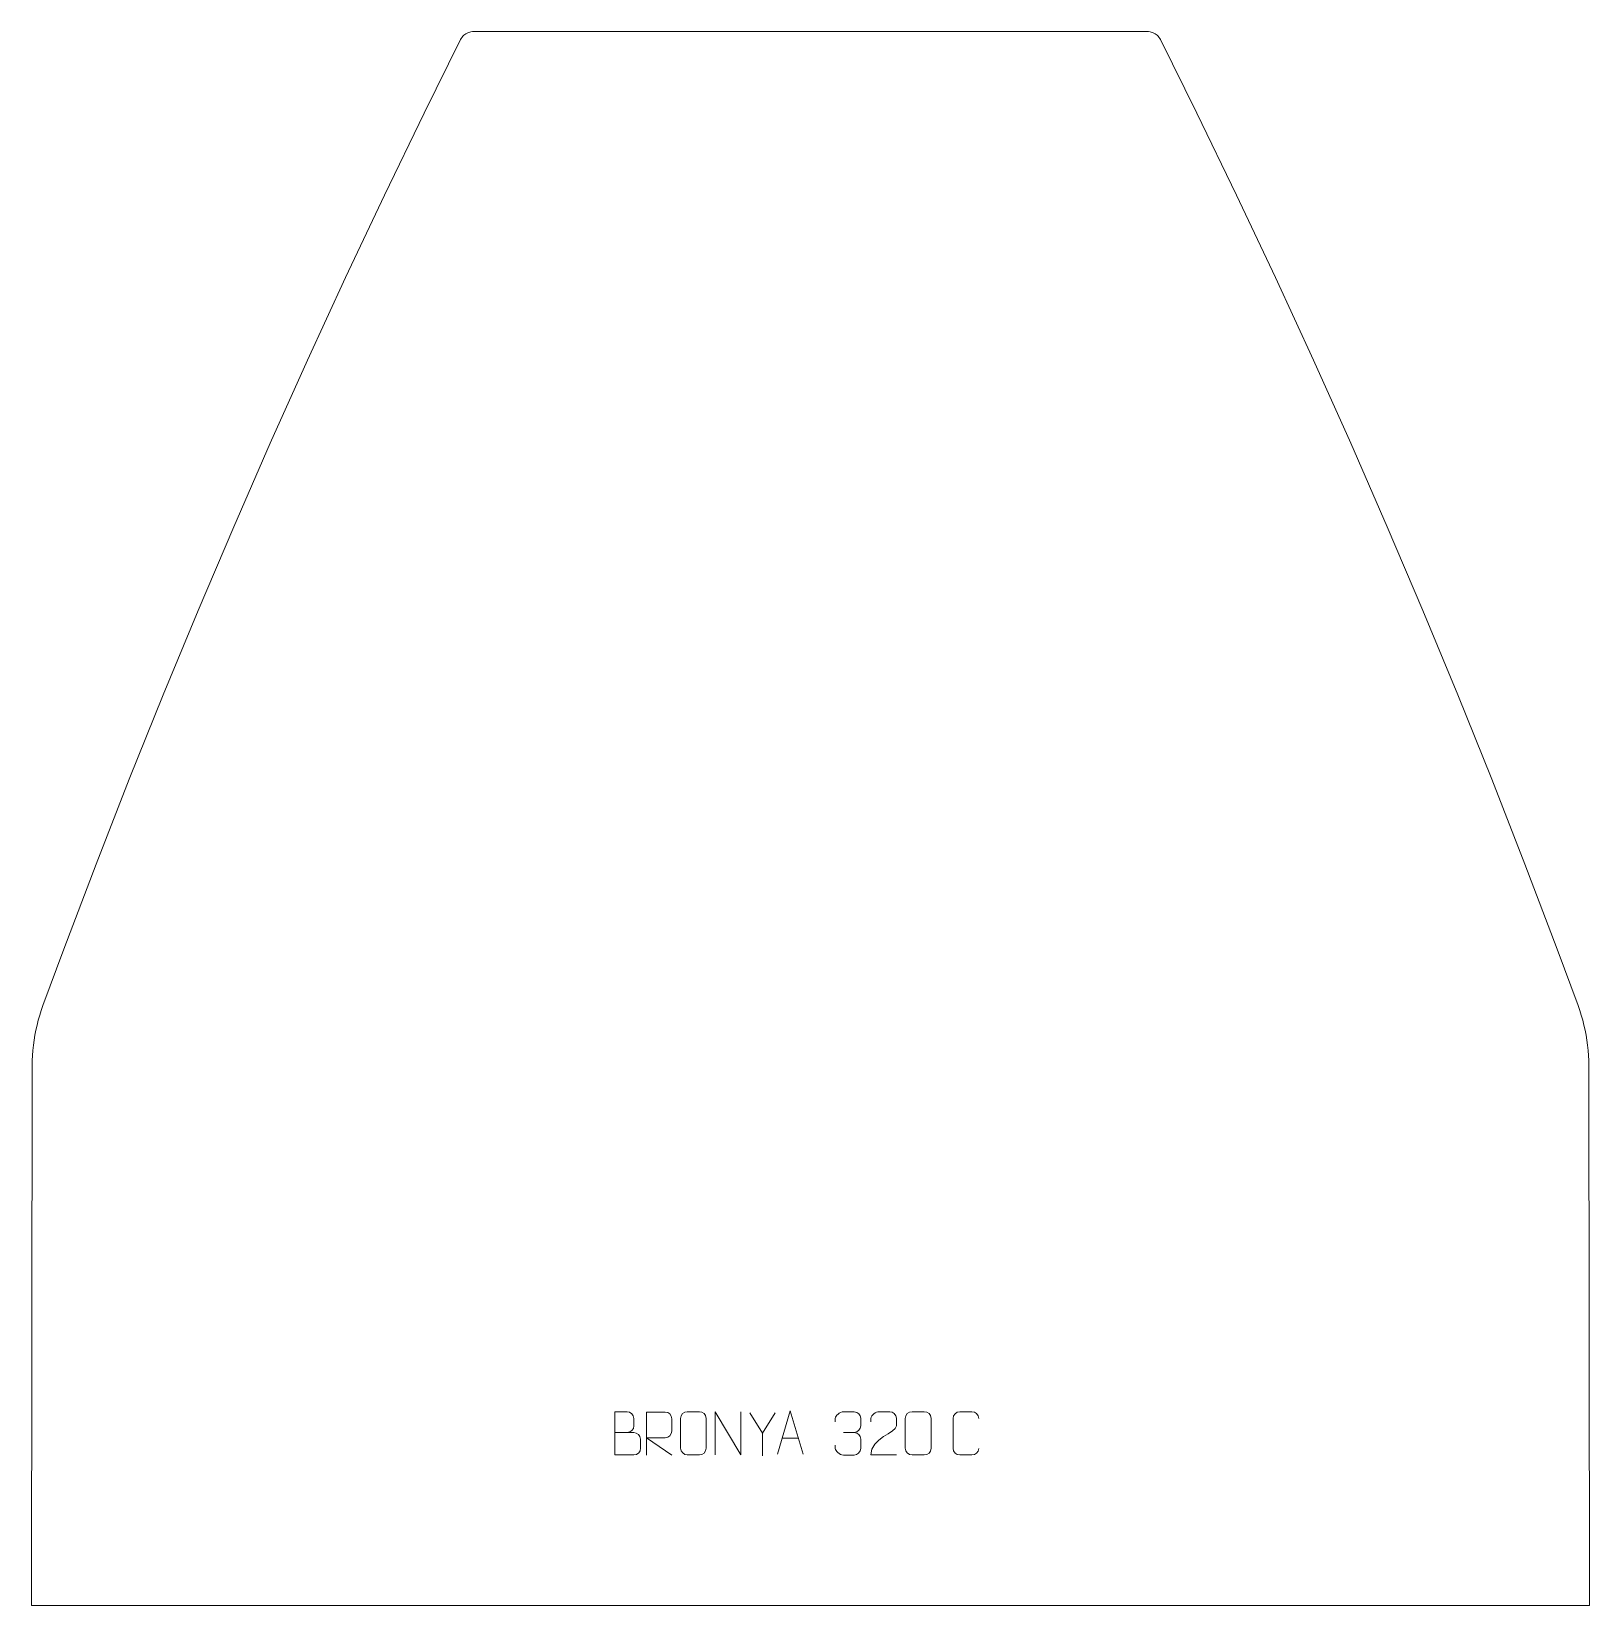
# Model space of a CAD drawing. Header units: millimetres. Extents: x -449 to 452, y 417 to 1327.
import ezdxf

# ---------------------------------------------------------------- set-up
doc = ezdxf.new("R2010")
doc.units = ezdxf.units.MM
doc.header["$MEASUREMENT"] = 0
doc.layers.add('layer 1', color=7, linetype='Continuous')

msp = doc.modelspace()

# ---------------------------------------------------------------- linework, layer by layer
at = {"layer": 'layer 1', "color": 242, "lineweight": 9}
msp.add_open_spline([(-193.5134, 1327.4103), (-193.5134, 1327.4103), (196.0022, 1327.4103), (196.0022, 1327.4103), (196.0022, 1327.4103), (196.0022, 1327.4103), (196.7829, 1327.373), (196.7829, 1327.373), (196.7829, 1327.373), (196.7829, 1327.373), (197.5573, 1327.2668), (197.5573, 1327.2668), (197.5573, 1327.2668), (197.5573, 1327.2668), (198.3189, 1327.0867), (198.3189, 1327.0867), (198.3189, 1327.0867), (198.3189, 1327.0867), (199.0588, 1326.8382), (199.0588, 1326.8382), (199.0588, 1326.8382), (199.0588, 1326.8382), (199.7737, 1326.5217), (199.7737, 1326.5217), (199.7737, 1326.5217), (199.7737, 1326.5217), (200.4571, 1326.1411), (200.4571, 1326.1411), (200.4571, 1326.1411), (200.4571, 1326.1411), (201.1015, 1325.6994), (201.1015, 1325.6994), (201.1015, 1325.6994), (201.1015, 1325.6994), (201.7021, 1325.1986), (201.7021, 1325.1986), (201.7021, 1325.1986), (201.7021, 1325.1986), (202.2552, 1324.646), (202.2552, 1324.646), (202.2552, 1324.646), (202.2552, 1324.646), (202.7543, 1324.0449), (202.7543, 1324.0449), (202.7543, 1324.0449), (202.7543, 1324.0449), (203.196, 1323.3993), (203.196, 1323.3993), (203.196, 1323.3993), (203.196, 1323.3993), (203.5753, 1322.7158), (203.5753, 1322.7158), (203.5753, 1322.7158), (203.5753, 1322.7158), (224.668, 1280.2443), (224.668, 1280.2443), (224.668, 1280.2443), (224.668, 1280.2443), (247.6279, 1232.8505), (247.6279, 1232.8505), (247.6279, 1232.8505), (247.6279, 1232.8505), (270.1214, 1185.2329), (270.1214, 1185.2329), (270.1214, 1185.2329), (270.1214, 1185.2329), (292.1477, 1137.3987), (292.1477, 1137.3987), (292.1477, 1137.3987), (292.1477, 1137.3987), (313.7016, 1089.3495), (313.7016, 1089.3495), (313.7016, 1089.3495), (313.7016, 1089.3495), (334.784, 1041.091), (334.784, 1041.091), (334.784, 1041.091), (334.784, 1041.091), (355.3911, 992.6285), (355.3911, 992.6285), (355.3911, 992.6285), (355.3911, 992.6285), (375.5229, 943.9656), (375.5229, 943.9656), (375.5229, 943.9656), (375.5229, 943.9656), (395.1756, 895.1076), (395.1756, 895.1076), (395.1756, 895.1076), (395.1756, 895.1076), (414.3475, 846.0607), (414.3475, 846.0607), (414.3475, 846.0607), (414.3475, 846.0607), (433.038, 796.8252), (433.038, 796.8252), (433.038, 796.8252), (433.038, 796.8252), (445.0496, 764.2209), (445.0496, 764.2209), (445.0496, 764.2209), (445.0496, 764.2209), (446.0312, 761.4341), (446.0312, 761.4341), (446.0312, 761.4341), (446.0312, 761.4341), (446.9304, 758.6183), (446.9304, 758.6183), (446.9304, 758.6183), (446.9304, 758.6183), (447.7456, 755.7787), (447.7456, 755.7787), (447.7456, 755.7787), (447.7456, 755.7787), (448.4783, 752.9149), (448.4783, 752.9149), (448.4783, 752.9149), (448.4783, 752.9149), (449.1256, 750.0333), (449.1256, 750.0333), (449.1256, 750.0333), (449.1256, 750.0333), (449.6889, 747.1326), (449.6889, 747.1326), (449.6889, 747.1326), (449.6889, 747.1326), (450.1672, 744.2166), (450.1672, 744.2166), (450.1672, 744.2166), (450.1672, 744.2166), (450.5596, 741.287), (450.5596, 741.287), (450.5596, 741.287), (450.5596, 741.287), (450.8668, 738.3484), (450.8668, 738.3484), (450.8668, 738.3484), (450.8668, 738.3484), (451.0872, 735.4022), (451.0872, 735.4022), (451.0872, 735.4022), (451.0872, 735.4022), (451.2219, 732.4501), (451.2219, 732.4501), (451.2219, 732.4501), (451.2219, 732.4501), (451.2686, 729.4954), (451.2686, 729.4954), (451.2686, 729.4954), (451.2686, 729.4954), (451.7061, 417.411), (451.7061, 417.411), (451.7061, 417.411), (451.7061, 417.411), (-449.219, 417.411), (-449.219, 417.411), (-449.219, 417.411), (-449.219, 417.411), (-448.781, 729.4954), (-448.781, 729.4954), (-448.781, 729.4954), (-448.781, 729.4954), (-448.7335, 732.4501), (-448.7335, 732.4501), (-448.7335, 732.4501), (-448.7335, 732.4501), (-448.6001, 735.4022), (-448.6001, 735.4022), (-448.6001, 735.4022), (-448.6001, 735.4022), (-448.3796, 738.3484), (-448.3796, 738.3484), (-448.3796, 738.3484), (-448.3796, 738.3484), (-448.0725, 741.287), (-448.0725, 741.287), (-448.0725, 741.287), (-448.0725, 741.287), (-447.68, 744.2166), (-447.68, 744.2166), (-447.68, 744.2166), (-447.68, 744.2166), (-447.2018, 747.1326), (-447.2018, 747.1326), (-447.2018, 747.1326), (-447.2018, 747.1326), (-446.6385, 750.0333), (-446.6385, 750.0333), (-446.6385, 750.0333), (-446.6385, 750.0333), (-445.9895, 752.9149), (-445.9895, 752.9149), (-445.9895, 752.9149), (-445.9895, 752.9149), (-445.2584, 755.7787), (-445.2584, 755.7787), (-445.2584, 755.7787), (-445.2584, 755.7787), (-444.4416, 758.6183), (-444.4416, 758.6183), (-444.4416, 758.6183), (-444.4416, 758.6183), (-443.5441, 761.4341), (-443.5441, 761.4341), (-443.5441, 761.4341), (-443.5441, 761.4341), (-442.5625, 764.2209), (-442.5625, 764.2209), (-442.5625, 764.2209), (-442.5625, 764.2209), (-430.5492, 796.8252), (-430.5492, 796.8252), (-430.5492, 796.8252), (-430.5492, 796.8252), (-411.8603, 846.0607), (-411.8603, 846.0607), (-411.8603, 846.0607), (-411.8603, 846.0607), (-392.6872, 895.1076), (-392.6872, 895.1076), (-392.6872, 895.1076), (-392.6872, 895.1076), (-373.0358, 943.9656), (-373.0358, 943.9656), (-373.0358, 943.9656), (-373.0358, 943.9656), (-352.904, 992.6285), (-352.904, 992.6285), (-352.904, 992.6285), (-352.904, 992.6285), (-332.2969, 1041.091), (-332.2969, 1041.091), (-332.2969, 1041.091), (-332.2969, 1041.091), (-311.2145, 1089.3495), (-311.2145, 1089.3495), (-311.2145, 1089.3495), (-311.2145, 1089.3495), (-289.6588, 1137.3987), (-289.6588, 1137.3987), (-289.6588, 1137.3987), (-289.6588, 1137.3987), (-267.6343, 1185.2329), (-267.6343, 1185.2329), (-267.6343, 1185.2329), (-267.6343, 1185.2329), (-245.1403, 1232.8505), (-245.1403, 1232.8505), (-245.1403, 1232.8505), (-245.1403, 1232.8505), (-222.1809, 1280.2443), (-222.1809, 1280.2443), (-222.1809, 1280.2443), (-222.1809, 1280.2443), (-201.0882, 1322.7158), (-201.0882, 1322.7158), (-201.0882, 1322.7158), (-201.0882, 1322.7158), (-200.7076, 1323.3993), (-200.7076, 1323.3993), (-200.7076, 1323.3993), (-200.7076, 1323.3993), (-200.2671, 1324.0449), (-200.2671, 1324.0449), (-200.2671, 1324.0449), (-200.2671, 1324.0449), (-199.768, 1324.646), (-199.768, 1324.646), (-199.768, 1324.646), (-199.768, 1324.646), (-199.215, 1325.1986), (-199.215, 1325.1986), (-199.215, 1325.1986), (-199.215, 1325.1986), (-198.6144, 1325.6994), (-198.6144, 1325.6994), (-198.6144, 1325.6994), (-198.6144, 1325.6994), (-197.97, 1326.1411), (-197.97, 1326.1411), (-197.97, 1326.1411), (-197.97, 1326.1411), (-197.2866, 1326.5217), (-197.2866, 1326.5217), (-197.2866, 1326.5217), (-197.2866, 1326.5217), (-196.5717, 1326.8382), (-196.5717, 1326.8382), (-196.5717, 1326.8382), (-196.5717, 1326.8382), (-195.83, 1327.0867), (-195.83, 1327.0867), (-195.83, 1327.0867), (-195.83, 1327.0867), (-195.0689, 1327.2668), (-195.0689, 1327.2668), (-195.0689, 1327.2668), (-195.0689, 1327.2668), (-194.2954, 1327.373), (-194.2954, 1327.373), (-194.2954, 1327.373), (-194.2954, 1327.373), (-193.5134, 1327.4103), (-193.5134, 1327.4103)], degree=3, knots=[0, 0, 0, 0, 0.01298701, 0.01298701, 0.01298701, 0.01298701, 0.02597403, 0.02597403, 0.02597403, 0.02597403, 0.03896104, 0.03896104, 0.03896104, 0.03896104, 0.05194805, 0.05194805, 0.05194805, 0.05194805, 0.06493506, 0.06493506, 0.06493506, 0.06493506, 0.07792208, 0.07792208, 0.07792208, 0.07792208, 0.09090909, 0.09090909, 0.09090909, 0.09090909, 0.1038961, 0.1038961, 0.1038961, 0.1038961, 0.11688312, 0.11688312, 0.11688312, 0.11688312, 0.12987013, 0.12987013, 0.12987013, 0.12987013, 0.14285714, 0.14285714, 0.14285714, 0.14285714, 0.15584416, 0.15584416, 0.15584416, 0.15584416, 0.16883117, 0.16883117, 0.16883117, 0.16883117, 0.18181818, 0.18181818, 0.18181818, 0.18181818, 0.19480519, 0.19480519, 0.19480519, 0.19480519, 0.20779221, 0.20779221, 0.20779221, 0.20779221, 0.22077922, 0.22077922, 0.22077922, 0.22077922, 0.23376623, 0.23376623, 0.23376623, 0.23376623, 0.24675325, 0.24675325, 0.24675325, 0.24675325, 0.25974026, 0.25974026, 0.25974026, 0.25974026, 0.27272727, 0.27272727, 0.27272727, 0.27272727, 0.28571429, 0.28571429, 0.28571429, 0.28571429, 0.2987013, 0.2987013, 0.2987013, 0.2987013, 0.31168831, 0.31168831, 0.31168831, 0.31168831, 0.32467532, 0.32467532, 0.32467532, 0.32467532, 0.33766234, 0.33766234, 0.33766234, 0.33766234, 0.35064935, 0.35064935, 0.35064935, 0.35064935, 0.36363636, 0.36363636, 0.36363636, 0.36363636, 0.37662338, 0.37662338, 0.37662338, 0.37662338, 0.38961039, 0.38961039, 0.38961039, 0.38961039, 0.4025974, 0.4025974, 0.4025974, 0.4025974, 0.41558442, 0.41558442, 0.41558442, 0.41558442, 0.42857143, 0.42857143, 0.42857143, 0.42857143, 0.44155844, 0.44155844, 0.44155844, 0.44155844, 0.45454545, 0.45454545, 0.45454545, 0.45454545, 0.46753247, 0.46753247, 0.46753247, 0.46753247, 0.48051948, 0.48051948, 0.48051948, 0.48051948, 0.49350649, 0.49350649, 0.49350649, 0.49350649, 0.50649351, 0.50649351, 0.50649351, 0.50649351, 0.51948052, 0.51948052, 0.51948052, 0.51948052, 0.53246753, 0.53246753, 0.53246753, 0.53246753, 0.54545455, 0.54545455, 0.54545455, 0.54545455, 0.55844156, 0.55844156, 0.55844156, 0.55844156, 0.57142857, 0.57142857, 0.57142857, 0.57142857, 0.58441558, 0.58441558, 0.58441558, 0.58441558, 0.5974026, 0.5974026, 0.5974026, 0.5974026, 0.61038961, 0.61038961, 0.61038961, 0.61038961, 0.62337662, 0.62337662, 0.62337662, 0.62337662, 0.63636364, 0.63636364, 0.63636364, 0.63636364, 0.64935065, 0.64935065, 0.64935065, 0.64935065, 0.66233766, 0.66233766, 0.66233766, 0.66233766, 0.67532468, 0.67532468, 0.67532468, 0.67532468, 0.68831169, 0.68831169, 0.68831169, 0.68831169, 0.7012987, 0.7012987, 0.7012987, 0.7012987, 0.71428571, 0.71428571, 0.71428571, 0.71428571, 0.72727273, 0.72727273, 0.72727273, 0.72727273, 0.74025974, 0.74025974, 0.74025974, 0.74025974, 0.75324675, 0.75324675, 0.75324675, 0.75324675, 0.76623377, 0.76623377, 0.76623377, 0.76623377, 0.77922078, 0.77922078, 0.77922078, 0.77922078, 0.79220779, 0.79220779, 0.79220779, 0.79220779, 0.80519481, 0.80519481, 0.80519481, 0.80519481, 0.81818182, 0.81818182, 0.81818182, 0.81818182, 0.83116883, 0.83116883, 0.83116883, 0.83116883, 0.84415584, 0.84415584, 0.84415584, 0.84415584, 0.85714286, 0.85714286, 0.85714286, 0.85714286, 0.87012987, 0.87012987, 0.87012987, 0.87012987, 0.88311688, 0.88311688, 0.88311688, 0.88311688, 0.8961039, 0.8961039, 0.8961039, 0.8961039, 0.90909091, 0.90909091, 0.90909091, 0.90909091, 0.92207792, 0.92207792, 0.92207792, 0.92207792, 0.93506494, 0.93506494, 0.93506494, 0.93506494, 0.94805195, 0.94805195, 0.94805195, 0.94805195, 0.96103896, 0.96103896, 0.96103896, 0.96103896, 0.97402597, 0.97402597, 0.97402597, 0.97402597, 1, 1, 1, 1], dxfattribs=at)
at = {"layer": 'layer 1', "color": 250, "lineweight": 9}
for points, knots in [([(-111.8035, 517.4308), (-108.1649, 517.4312), (-104.5778, 517.4312), (-100.9384, 517.4308), (-100.9384, 517.4308), (-98.963, 517.4135), (-97.0394, 515.6774), (-97.0394, 513.6278), (-97.0394, 513.6278), (-97.0398, 512.4992), (-97.0398, 509.4498), (-97.0394, 508.3209), (-97.0394, 508.3209), (-97.0218, 506.463), (-98.5639, 504.4491), (-100.8854, 504.466), (-100.8854, 504.466), (-104.5252, 504.4664), (-108.1646, 504.4664), (-111.8035, 504.466), (-111.8035, 504.466), (-111.8035, 512.7843), (-111.8035, 521.1021), (-111.8035, 529.4196), (-111.8035, 529.4196), (-109.4298, 529.4196), (-107.0557, 529.4196), (-104.6815, 529.4196), (-104.6815, 529.4196), (-103.0007, 529.4372), (-100.9039, 527.5267), (-100.8862, 525.5643), (-100.8862, 525.5643), (-100.8866, 523.4982), (-100.8866, 523.3522), (-100.8862, 521.2857), (-100.8862, 521.2857), (-100.8689, 519.2196), (-102.7234, 517.4135), (-104.7334, 517.4308)], [0, 0, 0, 0, 0.09090909, 0.09090909, 0.09090909, 0.09090909, 0.18181818, 0.18181818, 0.18181818, 0.18181818, 0.27272727, 0.27272727, 0.27272727, 0.27272727, 0.36363636, 0.36363636, 0.36363636, 0.36363636, 0.45454545, 0.45454545, 0.45454545, 0.45454545, 0.54545455, 0.54545455, 0.54545455, 0.54545455, 0.63636364, 0.63636364, 0.63636364, 0.63636364, 0.72727273, 0.72727273, 0.72727273, 0.72727273, 0.81818182, 0.81818182, 0.81818182, 0.81818182, 1, 1, 1, 1]), ([(-93.6179, 504.2755), (-93.6179, 504.2755), (-93.6179, 529.229), (-93.6179, 529.229), (-93.6179, 529.229), (-90.0231, 529.229), (-86.4276, 529.229), (-82.8324, 529.229), (-82.8324, 529.229), (-80.5071, 529.1913), (-78.9498, 527.7013), (-78.9539, 525.3349), (-78.9539, 525.3349), (-78.9543, 523.2994), (-78.9543, 520.24), (-78.9539, 518.204), (-78.9539, 518.204), (-78.9604, 516.3285), (-80.7727, 514.3867), (-82.7822, 514.3676), (-82.7822, 514.3676), (-82.7822, 514.3676), (-93.6179, 514.3676), (-93.6179, 514.3676), (-93.6179, 514.3676), (-93.6179, 514.3676), (-78.9632, 504.2755), (-78.9632, 504.2755)], [0, 0, 0, 0, 0.125, 0.125, 0.125, 0.125, 0.25, 0.25, 0.25, 0.25, 0.375, 0.375, 0.375, 0.375, 0.5, 0.5, 0.5, 0.5, 0.625, 0.625, 0.625, 0.625, 0.75, 0.75, 0.75, 0.75, 1, 1, 1, 1]), ([(-69.982, 529.4564), (-67.6563, 529.4564), (-65.3302, 529.4564), (-63.0041, 529.4564), (-63.0041, 529.4564), (-61.0575, 529.492), (-59.0661, 528.0004), (-59.0394, 525.5628), (-59.0394, 525.5628), (-59.0398, 519.8159), (-59.0398, 514.0686), (-59.0394, 508.3209), (-59.0394, 508.3209), (-59.1792, 505.9975), (-60.8564, 504.5179), (-63.0041, 504.5071), (-63.0041, 504.5071), (-65.336, 504.5075), (-67.6679, 504.5075), (-69.9994, 504.5071), (-69.9994, 504.5071), (-71.9244, 504.4017), (-73.8965, 506.2862), (-73.8853, 508.3035), (-73.8853, 508.3035), (-73.885, 514.0736), (-73.885, 519.8433), (-73.8853, 525.6126), (-73.8853, 525.6126), (-73.8811, 527.7507), (-72.1344, 529.4699), (-69.982, 529.4564)], [0, 0, 0, 0, 0.11111111, 0.11111111, 0.11111111, 0.11111111, 0.22222222, 0.22222222, 0.22222222, 0.22222222, 0.33333333, 0.33333333, 0.33333333, 0.33333333, 0.44444444, 0.44444444, 0.44444444, 0.44444444, 0.55555556, 0.55555556, 0.55555556, 0.55555556, 0.66666667, 0.66666667, 0.66666667, 0.66666667, 0.77777778, 0.77777778, 0.77777778, 0.77777778, 1, 1, 1, 1]), ([(-53.7898, 504.5032), (-53.7898, 504.5032), (-53.7898, 529.4567), (-53.7898, 529.4567), (-53.7898, 529.4567), (-53.7898, 529.4567), (-39.135, 504.5032), (-39.135, 504.5032), (-39.135, 504.5032), (-39.135, 504.5032), (-39.135, 529.4567), (-39.135, 529.4567)], [0, 0, 0, 0, 0.25, 0.25, 0.25, 0.25, 0.5, 0.5, 0.5, 0.5, 1, 1, 1, 1]), ([(-19.14, 528.8786), (-19.14, 528.8786), (-26.4624, 516.9799), (-26.4624, 516.9799), (-26.4624, 516.9799), (-26.4624, 516.9799), (-26.4617, 503.925), (-26.4617, 503.925)], [0, 0, 0, 0, 0.33333333, 0.33333333, 0.33333333, 0.33333333, 1, 1, 1, 1]), ([(-17.8415, 504.9544), (-17.8415, 504.9544), (-10.4705, 529.9079), (-10.4705, 529.9079), (-10.4705, 529.9079), (-10.4705, 529.9079), (-2.9006, 504.9544), (-2.9006, 504.9544)], [0, 0, 0, 0, 0.33333333, 0.33333333, 0.33333333, 0.33333333, 1, 1, 1, 1]), ([(15.5779, 523.6879), (15.5779, 523.6879), (15.5779, 525.5451), (15.5779, 525.5451), (15.5779, 525.5451), (15.5636, 527.287), (18.2281, 529.4051), (20.2872, 529.3824), (20.2872, 529.3824), (22.3513, 529.3824), (24.4153, 529.3824), (26.479, 529.3824), (26.479, 529.3824), (28.6735, 529.3912), (30.2718, 527.5444), (30.3162, 525.6323), (30.3162, 525.6323), (30.3158, 524.1972), (30.3158, 522.7621), (30.3162, 521.3266), (30.3162, 521.3266), (30.2676, 519.6731), (28.665, 517.4431), (26.4667, 517.4531), (26.4667, 517.4531), (28.6704, 517.4419), (30.2784, 515.6387), (30.3324, 513.5792), (30.3324, 513.5792), (30.332, 511.7945), (30.332, 510.0098), (30.3324, 508.2247), (30.3324, 508.2247), (30.3425, 506.1633), (28.2876, 504.4002), (26.4667, 504.4083), (26.4667, 504.4083), (24.4014, 504.4086), (22.3362, 504.4086), (20.2706, 504.4083), (20.2706, 504.4083), (18.102, 504.4198), (15.571, 506.82), (15.5524, 508.2818), (15.5524, 508.2818), (15.5524, 508.2818), (15.5524, 510.1904), (15.5524, 510.1904)], [0, 0, 0, 0, 0.07692308, 0.07692308, 0.07692308, 0.07692308, 0.15384615, 0.15384615, 0.15384615, 0.15384615, 0.23076923, 0.23076923, 0.23076923, 0.23076923, 0.30769231, 0.30769231, 0.30769231, 0.30769231, 0.38461538, 0.38461538, 0.38461538, 0.38461538, 0.46153846, 0.46153846, 0.46153846, 0.46153846, 0.53846154, 0.53846154, 0.53846154, 0.53846154, 0.61538462, 0.61538462, 0.61538462, 0.61538462, 0.69230769, 0.69230769, 0.69230769, 0.69230769, 0.76923077, 0.76923077, 0.76923077, 0.76923077, 0.84615385, 0.84615385, 0.84615385, 0.84615385, 1, 1, 1, 1]), ([(50.909, 504.4928), (45.9946, 504.4931), (41.0802, 504.4931), (36.1661, 504.4928), (36.1661, 504.4928), (36.1661, 514.4251), (50.8171, 517.0663), (50.909, 521.3766), (50.909, 521.3766), (50.9087, 522.8007), (50.9087, 524.2244), (50.909, 525.6477), (50.909, 525.6477), (50.8921, 527.7248), (48.7693, 529.4496), (47.0983, 529.4669), (47.0983, 529.4669), (45.0251, 529.4665), (42.9522, 529.4665), (40.8798, 529.4669), (40.8798, 529.4669), (39.0577, 529.4834), (36.233, 527.6913), (36.1661, 525.5977), (36.1661, 525.5977), (36.1661, 525.5977), (36.1661, 523.5429), (36.1661, 523.5429)], [0, 0, 0, 0, 0.125, 0.125, 0.125, 0.125, 0.25, 0.25, 0.25, 0.25, 0.375, 0.375, 0.375, 0.375, 0.5, 0.5, 0.5, 0.5, 0.625, 0.625, 0.625, 0.625, 0.75, 0.75, 0.75, 0.75, 1, 1, 1, 1]), ([(59.9569, 529.4792), (62.323, 529.4792), (64.6895, 529.4792), (67.056, 529.4792), (67.056, 529.4792), (69.0365, 529.5148), (71.0625, 528.0205), (71.0896, 525.5784), (71.0896, 525.5784), (71.0892, 519.821), (71.0892, 514.0632), (71.0896, 508.305), (71.0896, 508.305), (70.9475, 505.9774), (69.2411, 504.4951), (67.056, 504.4843), (67.056, 504.4843), (64.6836, 504.4847), (62.3112, 504.4847), (59.9392, 504.4843), (59.9392, 504.4843), (57.9807, 504.3787), (55.9743, 506.2666), (55.9857, 508.2876), (55.9857, 508.2876), (55.9861, 514.0682), (55.9861, 519.8485), (55.9857, 525.6283), (55.9857, 525.6283), (55.99, 527.7703), (57.7671, 529.4928), (59.9569, 529.4792)], [0, 0, 0, 0, 0.11111111, 0.11111111, 0.11111111, 0.11111111, 0.22222222, 0.22222222, 0.22222222, 0.22222222, 0.33333333, 0.33333333, 0.33333333, 0.33333333, 0.44444444, 0.44444444, 0.44444444, 0.44444444, 0.55555556, 0.55555556, 0.55555556, 0.55555556, 0.66666667, 0.66666667, 0.66666667, 0.66666667, 0.77777778, 0.77777778, 0.77777778, 0.77777778, 1, 1, 1, 1]), ([(98.5123, 508.2827), (98.3725, 505.9593), (96.6953, 504.4797), (94.5476, 504.4689), (94.5476, 504.4689), (92.2157, 504.4693), (89.8838, 504.4693), (87.5523, 504.4689), (87.5523, 504.4689), (85.6273, 504.3635), (83.6552, 506.248), (83.6664, 508.2653), (83.6664, 508.2653), (83.6668, 514.0354), (83.6668, 519.8051), (83.6664, 525.5744), (83.6664, 525.5744), (83.6706, 527.7125), (85.4173, 529.4317), (87.5697, 529.4182), (87.5697, 529.4182), (89.8954, 529.4182), (92.2215, 529.4182), (94.5476, 529.4182), (94.5476, 529.4182), (96.4942, 529.4537), (98.4856, 527.9622), (98.5123, 525.5246)], [0, 0, 0, 0, 0.125, 0.125, 0.125, 0.125, 0.25, 0.25, 0.25, 0.25, 0.375, 0.375, 0.375, 0.375, 0.5, 0.5, 0.5, 0.5, 0.625, 0.625, 0.625, 0.625, 0.75, 0.75, 0.75, 0.75, 1, 1, 1, 1])]:
    msp.add_open_spline(points, degree=3, knots=knots, dxfattribs=at)
for points in [[(-26.4624, 516.9799), (-26.4624, 516.9799), (-33.7833, 528.8786), (-33.7833, 528.8786)], [(-15.1189, 514.2038), (-15.1189, 514.2038), (-5.6232, 514.2038), (-5.6232, 514.2038)], [(20.2876, 517.4427), (20.2876, 517.4427), (26.484, 517.4427), (26.484, 517.4427)]]:
    msp.add_open_spline(points, degree=3, dxfattribs=at)

doc.saveas('drawing.dxf')
